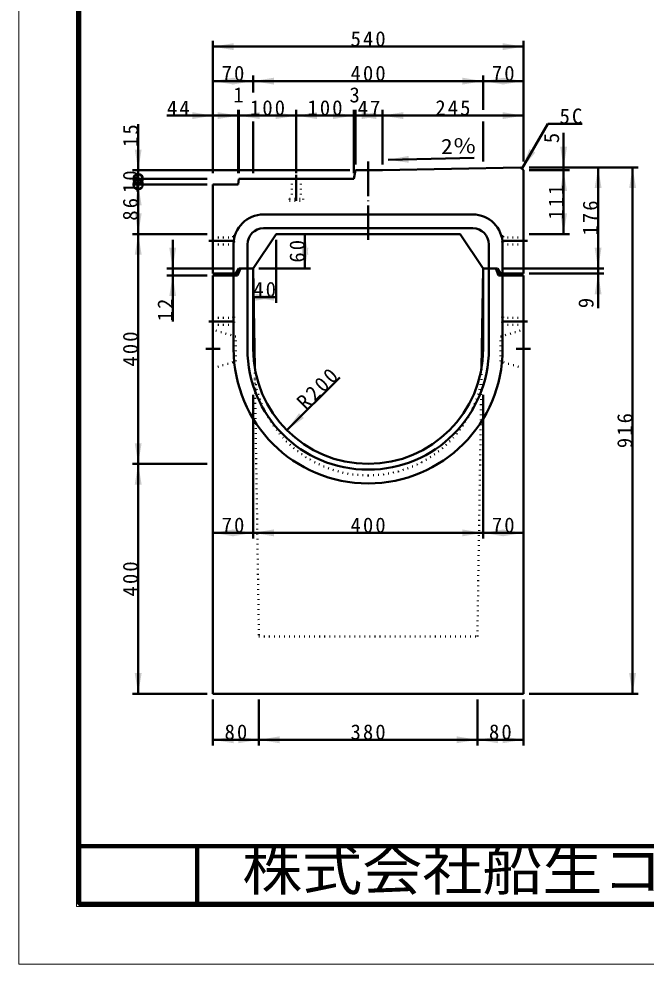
# Model space of a CAD drawing. Units: millimetres, scale not verified. Extents: x -2102 to 2102, y -1485 to 1485.
# Drawn here: x -2102 to -1011, y -1485 to 159 of the extents above; entities that cross this region are included whole.
import ezdxf
from ezdxf.enums import TextEntityAlignment as Align

# ---------------------------------------------------------------- set-up
doc = ezdxf.new("R2010")
doc.units = ezdxf.units.MM
doc.header["$LTSCALE"] = 5
doc.linetypes.add('DOTTED', pattern=[1.75, 0.25, -1.5])
doc.linetypes.add('LONG_DASHED_DOTTED', pattern=[15.25, 12, -1.5, 0.25, -1.5])
doc.layers.add('0-0_V-nasSTD', color=7, linetype='Continuous', lineweight=35)
doc.layers.add('0-1_0', color=7, linetype='Continuous', lineweight=50)
doc.styles.add('ＭＳ ゴシック', font='')
doc.styles.get('ＭＳ ゴシック').set_extended_font_data('MS Gothic')

msp = doc.modelspace()

# ---------------------------------------------------------------- linework, layer by layer
at = {"layer": '0-0_V-nasSTD', "lineweight": 50}
for p, q in [((-1764.971, -8.756), (-1720.971, -8.756)), ((-1694.971, -18.756), (-1694.971, -108.756)), ((-1294.971, -18.756), (-1294.971, -88.756)), ((-1764.971, -128.756), (-1720.971, -128.756)), ((-1719.971, -118.756), (-1720.971, -128.756)), ((-1694.971, -274.756), (-1692.272, -447.503)), ((-1294.971, -274.756), (-1297.67, -447.503))]:
    msp.add_line(p, q, dxfattribs=at)
at = {"layer": '0-0_V-nasSTD', "lineweight": 100}
msp.add_line((-1792.5, -1280), (-1792.5, -1380), dxfattribs=at)
at = {"layer": '0-0_V-nasSTD', "lineweight": 18}
for points in [[(-2102.5, -1485), (-2102.5, 1485), (2102.5, 1485), (2102.5, -1485)], [(-2002.5, -1385), (-2002.5, 1385), (2002.5, 1385), (2002.5, -1385)]]:
    msp.add_lwpolyline(points, close=True, dxfattribs=at)
at = {"layer": '0-0_V-nasSTD', "lineweight": 100}
msp.add_lwpolyline([(-1997.5, 1380), (-1997.5, -1380), (1997.5, -1380), (1997.5, 1380)], close=True, dxfattribs=at)
at = {"layer": '0-0_V-nasSTD', "lineweight": 50}
for centre in [(-1894.971, -118.756), (-1894.971, -128.756)]:
    msp.add_circle(centre, 8, dxfattribs=at)
at = {"layer": '0-0_V-nasSTD'}
for points in [[(-1764.971, 111.244), (-1728.971, 105.244), (-1728.971, 117.244)], [(-1260.971, 105.244), (-1260.971, 117.244), (-1224.971, 111.244)], [(-1764.971, 51.244), (-1728.971, 45.244), (-1728.971, 57.244)], [(-1730.971, 45.244), (-1730.971, 57.244), (-1694.971, 51.244)], [(-1694.971, 51.244), (-1658.971, 45.244), (-1658.971, 57.244)], [(-1330.971, 45.244), (-1330.971, 57.244), (-1294.971, 51.244)], [(-1294.971, 51.244), (-1258.971, 45.244), (-1258.971, 57.244)], [(-1260.971, 45.244), (-1260.971, 57.244), (-1224.971, 51.244)], [(-1800.971, -14.756), (-1800.971, -2.756), (-1764.971, -8.756)], [(-1756.971, -14.756), (-1756.971, -2.756), (-1720.971, -8.756)], [(-1719.971, -8.756), (-1683.971, -14.756), (-1683.971, -2.756)], [(-1655.971, -14.756), (-1655.971, -2.756), (-1619.971, -8.756)], [(-1619.971, -8.756), (-1583.971, -14.756), (-1583.971, -2.756)], [(-1555.971, -14.756), (-1555.971, -2.756), (-1519.971, -8.756)], [(-1516.971, -8.756), (-1480.971, -14.756), (-1480.971, -2.756)], [(-1505.971, -14.756), (-1505.971, -2.756), (-1469.971, -8.756)], [(-1469.971, -8.756), (-1433.971, -14.756), (-1433.971, -2.756)], [(-1260.971, -14.756), (-1260.971, -2.756), (-1224.971, -8.756)], [(-1160.971, -62.756), (-1154.971, -98.756), (-1148.971, -62.756)], [(-1900.971, -67.756), (-1894.971, -103.756), (-1888.971, -67.756)], [(-1460.357, -85.54), (-1424.489, -78.792), (-1424.239, -90.789)], [(-1227.471, -101.256), (-1214.667, -67.079), (-1204.275, -73.079)], [(-1160.971, -139.756), (-1154.971, -103.756), (-1148.971, -139.756)], [(-1100.971, -134.756), (-1094.971, -98.756), (-1088.971, -134.756)], [(-1040.971, -134.756), (-1034.971, -98.756), (-1028.971, -134.756)], [(-1900.971, -164.756), (-1894.971, -128.756), (-1888.971, -164.756)], [(-1900.971, -178.756), (-1894.971, -214.756), (-1888.971, -178.756)], [(-1160.971, -178.756), (-1154.971, -214.756), (-1148.971, -178.756)], [(-1900.971, -250.756), (-1894.971, -214.756), (-1888.971, -250.756)], [(-1610.971, -250.756), (-1604.971, -214.756), (-1598.971, -250.756)], [(-1840.971, -238.756), (-1834.971, -274.756), (-1828.971, -238.756)], [(-1610.971, -238.756), (-1604.971, -274.756), (-1598.971, -238.756)], [(-1100.971, -238.756), (-1094.971, -274.756), (-1088.971, -238.756)], [(-1840.971, -322.756), (-1834.971, -286.756), (-1828.971, -322.756)], [(-1100.971, -319.756), (-1094.971, -283.756), (-1088.971, -319.756)], [(-1694.971, -324.756), (-1658.971, -330.756), (-1658.971, -318.756)], [(-1690.971, -330.756), (-1690.971, -318.756), (-1654.971, -324.756)], [(-1636.392, -556.177), (-1615.179, -526.479), (-1606.694, -534.964)], [(-1900.971, -578.756), (-1894.971, -614.756), (-1888.971, -578.756)], [(-1900.971, -650.756), (-1894.971, -614.756), (-1888.971, -650.756)], [(-1764.971, -734.756), (-1728.971, -740.756), (-1728.971, -728.756)], [(-1730.971, -740.756), (-1730.971, -728.756), (-1694.971, -734.756)], [(-1694.971, -734.756), (-1658.971, -740.756), (-1658.971, -728.756)], [(-1330.971, -740.756), (-1330.971, -728.756), (-1294.971, -734.756)], [(-1294.971, -734.756), (-1258.971, -740.756), (-1258.971, -728.756)], [(-1260.971, -740.756), (-1260.971, -728.756), (-1224.971, -734.756)], [(-1900.971, -978.756), (-1894.971, -1014.756), (-1888.971, -978.756)], [(-1040.971, -978.756), (-1034.971, -1014.756), (-1028.971, -978.756)], [(-1764.971, -1094.756), (-1728.971, -1100.756), (-1728.971, -1088.756)], [(-1720.971, -1100.756), (-1720.971, -1088.756), (-1684.971, -1094.756)], [(-1684.971, -1094.756), (-1648.971, -1100.756), (-1648.971, -1088.756)], [(-1340.971, -1100.756), (-1340.971, -1088.756), (-1304.971, -1094.756)], [(-1304.971, -1094.756), (-1268.971, -1100.756), (-1268.971, -1088.756)], [(-1260.971, -1100.756), (-1260.971, -1088.756), (-1224.971, -1094.756)]]:
    msp.add_solid(points, dxfattribs=at)
at = {"layer": '0-1_0'}
for p, q in [((-1764.971, -108.756), (-1764.971, 121.244)), ((-1224.971, -88.756), (-1224.971, 121.244)), ((-1764.971, 111.244), (-1224.971, 111.244)), ((-1694.971, 31.244), (-1694.971, 61.244)), ((-1294.971, 1.244), (-1294.971, 61.244)), ((-1720.971, -108.756), (-1720.971, 1.244)), ((-1719.971, -108.756), (-1719.971, 1.244)), ((-1619.971, -108.756), (-1619.971, 1.244)), ((-1519.971, -108.756), (-1519.971, 1.244)), ((-1516.971, -93.756), (-1516.971, 1.244)), ((-1469.971, -93.756), (-1469.971, 1.244)), ((-1844.971, -8.756), (-1764.971, -8.756)), ((-1720.971, -8.756), (-1719.971, -8.756)), ((-1719.971, -8.756), (-1619.971, -8.756)), ((-1619.971, -8.756), (-1519.971, -8.756)), ((-1519.971, -8.756), (-1516.971, -8.756)), ((-1516.971, -8.756), (-1469.971, -8.756)), ((-1469.971, -8.756), (-1224.971, -8.756)), ((-1894.971, -23.756), (-1894.971, -103.756)), ((-1182.471, -23.313), (-1227.471, -101.256)), ((-1182.471, -23.313), (-1122.471, -23.313)), ((-1154.971, -38.756), (-1154.971, -98.756)), ((-1460.357, -85.54), (-1310.389, -82.416)), ((-1526.971, -103.756), (-1904.971, -103.756)), ((-1894.971, -118.756), (-1894.971, -103.756)), ((-1516.971, -103.756), (-1519.971, -118.756)), ((-1516.971, -103.756), (-1469.971, -103.756)), ((-1224.971, -283.756), (-1224.971, -103.756)), ((-1214.971, -98.756), (-1024.971, -98.756)), ((-1214.971, -103.756), (-1144.971, -103.756)), ((-1154.971, -103.756), (-1154.971, -98.756)), ((-1154.971, -214.756), (-1154.971, -103.756)), ((-1094.971, -274.756), (-1094.971, -98.756)), ((-1034.971, -1014.756), (-1034.971, -98.756)), ((-1774.971, -118.756), (-1904.971, -118.756)), ((-1774.971, -128.756), (-1904.971, -128.756)), ((-1894.971, -118.756), (-1894.971, -128.756)), ((-1894.971, -214.756), (-1894.971, -128.756)), ((-1764.971, -283.756), (-1764.971, -128.756)), ((-1519.971, -118.756), (-1719.971, -118.756)), ((-1312.971, -180.756), (-1676.971, -180.756)), ((-1312.971, -204.756), (-1676.971, -204.756)), ((-1774.971, -214.756), (-1904.971, -214.756)), ((-1834.971, -224.756), (-1834.971, -274.756)), ((-1654.971, -214.756), (-1694.971, -274.756)), ((-1654.971, -214.756), (-1334.971, -214.756)), ((-1654.971, -224.756), (-1654.971, -334.756)), ((-1604.971, -274.756), (-1604.971, -214.756)), ((-1334.971, -214.756), (-1294.971, -274.756)), ((-1214.971, -214.756), (-1144.971, -214.756)), ((-1728.971, -232.756), (-1728.971, -283.756)), ((-1704.971, -232.756), (-1704.971, -274.756)), ((-1284.971, -274.756), (-1284.971, -232.756)), ((-1260.971, -283.756), (-1260.971, -232.756)), ((-1729.971, -274.756), (-1844.971, -274.756)), ((-1834.971, -286.756), (-1834.971, -274.756)), ((-1716.971, -274.756), (-1721.971, -286.756)), ((-1719.971, -274.756), (-1694.971, -274.756)), ((-1694.971, -274.756), (-1716.971, -274.756)), ((-1704.971, -414.756), (-1704.971, -274.756)), ((-1694.971, -274.756), (-1694.971, -414.756)), ((-1684.971, -274.756), (-1594.971, -274.756)), ((-1269.971, -274.756), (-1294.971, -274.756)), ((-1294.971, -274.756), (-1294.971, -414.756)), ((-1294.971, -274.756), (-1272.971, -274.756)), ((-1284.971, -274.756), (-1284.971, -414.756)), ((-1272.971, -274.756), (-1267.971, -286.756)), ((-1259.971, -274.756), (-1084.971, -274.756)), ((-1094.971, -283.756), (-1094.971, -274.756)), ((-1774.971, -286.756), (-1844.971, -286.756)), ((-1834.971, -366.756), (-1834.971, -286.756)), ((-1721.971, -286.756), (-1764.971, -286.756)), ((-1764.971, -1014.756), (-1764.971, -286.756)), ((-1728.971, -414.756), (-1728.971, -286.756)), ((-1267.971, -286.756), (-1224.971, -286.756)), ((-1260.971, -286.756), (-1260.971, -414.756)), ((-1224.971, -1014.756), (-1224.971, -286.756)), ((-1214.971, -283.756), (-1084.971, -283.756)), ((-1094.971, -343.756), (-1094.971, -283.756)), ((-1694.971, -324.756), (-1654.971, -324.756)), ((-1636.392, -556.177), (-1544.468, -464.253)), ((-1694.971, -744.756), (-1694.971, -494.756)), ((-1294.971, -744.756), (-1294.971, -494.756)), ((-1774.971, -614.756), (-1904.971, -614.756)), ((-1774.971, -1014.756), (-1904.971, -1014.756)), ((-1764.971, -1014.756), (-1224.971, -1014.756)), ((-1214.971, -1014.756), (-1024.971, -1014.756)), ((-1764.971, -1024.756), (-1764.971, -1104.756)), ((-1684.971, -1024.756), (-1684.971, -1104.756)), ((-1304.971, -1024.756), (-1304.971, -1104.756)), ((-1224.971, -1024.756), (-1224.971, -1104.756)), ((-1304.971, -1094.756), (-1224.971, -1094.756))]:
    msp.add_line(p, q, dxfattribs=at)
at = {"layer": '0-1_0', "linetype": 'LONG_DASHED_DOTTED'}
for p, q in [((-1494.971, -88.756), (-1494.971, -229.756)), ((-1619.971, -111.756), (-1619.971, -156.756)), ((-1771.971, -226.756), (-1727.971, -226.756)), ((-1217.971, -226.756), (-1261.971, -226.756)), ((-1771.971, -366.756), (-1727.971, -366.756)), ((-1217.971, -366.756), (-1261.971, -366.756)), ((-1752.471, -414.756), (-1777.471, -414.756)), ((-1237.471, -414.756), (-1212.471, -414.756))]:
    msp.add_line(p, q, dxfattribs=at)
at = {"layer": '0-1_0', "linetype": 'DOTTED'}
for p, q in [((-1627.971, -118.756), (-1627.971, -153.756)), ((-1611.971, -118.756), (-1611.971, -153.756)), ((-1631.971, -153.756), (-1607.971, -153.756)), ((-1631.971, -153.756), (-1631.971, -156.756)), ((-1631.971, -156.756), (-1607.971, -156.756)), ((-1607.971, -153.756), (-1607.971, -156.756)), ((-1764.971, -220.756), (-1729.971, -220.756)), ((-1729.971, -218.756), (-1729.971, -234.756)), ((-1729.971, -218.756), (-1727.971, -218.756)), ((-1727.971, -218.756), (-1727.971, -234.756)), ((-1259.971, -218.756), (-1261.971, -218.756)), ((-1261.971, -218.756), (-1261.971, -234.756)), ((-1259.971, -218.756), (-1259.971, -234.756)), ((-1224.971, -220.756), (-1259.971, -220.756)), ((-1764.971, -232.756), (-1729.971, -232.756)), ((-1729.971, -234.756), (-1727.971, -234.756)), ((-1259.971, -234.756), (-1261.971, -234.756)), ((-1224.971, -232.756), (-1259.971, -232.756)), ((-1764.971, -360.756), (-1729.971, -360.756)), ((-1729.971, -358.756), (-1729.971, -374.756)), ((-1729.971, -358.756), (-1727.971, -358.756)), ((-1727.971, -358.756), (-1727.971, -374.756)), ((-1259.971, -358.756), (-1261.971, -358.756)), ((-1261.971, -358.756), (-1261.971, -374.756)), ((-1259.971, -358.756), (-1259.971, -374.756)), ((-1224.971, -360.756), (-1259.971, -360.756)), ((-1764.971, -372.756), (-1729.971, -372.756)), ((-1729.971, -374.756), (-1727.971, -374.756)), ((-1259.971, -374.756), (-1261.971, -374.756)), ((-1224.971, -372.756), (-1259.971, -372.756)), ((-1764.971, -381.256), (-1764.971, -448.256)), ((-1724.971, -393.256), (-1764.971, -381.256)), ((-1724.971, -436.256), (-1724.971, -393.256)), ((-1264.971, -393.256), (-1224.971, -381.256)), ((-1264.971, -436.256), (-1264.971, -393.256)), ((-1224.971, -381.256), (-1224.971, -448.256)), ((-1764.971, -448.256), (-1724.971, -436.256)), ((-1224.971, -448.256), (-1264.971, -436.256)), ((-1304.971, -914.756), (-1297.67, -447.503))]:
    msp.add_line(p, q, dxfattribs=at)
at = {"layer": '0-1_0', "lineweight": 100}
msp.add_line((-1997.5, -1280), (1997.5, -1280), dxfattribs=at)
at = {"layer": '0-1_0'}
for points in [[(-1764.971, 51.244), (-1694.971, 51.244), (-1294.971, 51.244), (-1224.971, 51.244)], [(-1469.971, -103.756), (-1229.971, -98.756), (-1224.971, -103.756)], [(-1894.971, -1014.756), (-1894.971, -614.756), (-1894.971, -214.756)], [(-1764.971, -283.756), (-1724.971, -283.756), (-1719.971, -274.756)], [(-1224.971, -283.756), (-1264.971, -283.756), (-1269.971, -274.756)], [(-1764.971, -734.756), (-1694.971, -734.756), (-1294.971, -734.756), (-1224.971, -734.756)], [(-1764.971, -1094.756), (-1684.971, -1094.756), (-1304.971, -1094.756)]]:
    msp.add_lwpolyline(points, dxfattribs=at)
at = {"layer": '0-1_0', "linetype": 'DOTTED'}
msp.add_lwpolyline([(-1692.272, -447.503), (-1684.971, -914.756), (-1304.971, -914.756)], dxfattribs=at)
at = {"layer": '0-1_0'}
for centre, radius, start, end in [((-1676.971, -232.756), 52, 90, 180), ((-1312.971, -232.756), 52, 0, 90), ((-1676.971, -232.756), 28, 90, 180), ((-1312.971, -232.756), 28, 0, 90), ((-1494.971, -414.756), 234, 180, 270), ((-1494.971, -414.756), 210, 180, 270), ((-1494.971, -414.756), 200, 180, 270), ((-1494.971, -414.756), 234, 270, 0), ((-1494.971, -414.756), 210, 270, 0), ((-1494.971, -414.756), 200, 270, 0)]:
    msp.add_arc(centre, radius, start, end, dxfattribs=at)
at = {"layer": '0-1_0', "linetype": 'DOTTED'}
for start, end in [(189.47553, 270), (270, 349.9924)]:
    msp.add_arc((-1494.971, -434.756), 200, start, end, dxfattribs=at)

# ---------------------------------------------------------------- texts
at = {"layer": '0-0_V-nasSTD', "style": 'ＭＳ ゴシック'}
for s, p in [('1', (-1729.471, 6.244)), ('3', (-1527.471, 6.244))]:
    msp.add_text(s, height=26.39, dxfattribs=at).set_placement(p, align=Align.BOTTOM_LEFT)
at = {"layer": '0-0_V-nasSTD', "style": 'ＭＳ ゴシック', "width": 1.15}
msp.add_text('2％', height=26.39, rotation=1.193, dxfattribs=at).set_placement((-1367.977, -83.616), align=Align.BOTTOM_LEFT)
at = {"layer": '0-0_V-nasSTD', "style": 'ＭＳ ゴシック'}
for s, p in [('5', (-1154.971, -56.756)), ('9', (-1094.971, -343.756))]:
    msp.add_text(s, height=26.39, rotation=90, dxfattribs=at).set_placement(p, align=Align.BOTTOM_LEFT)
at = {"layer": '0-0_V-nasSTD', "style": 'ＭＳ ゴシック', "width": 1.1}
msp.add_text('株式会社船生コンクリート工業', height=69.65, dxfattribs=at).set_placement((-1714.221, -1377.45), align=Align.BOTTOM_LEFT)
at = {"layer": '0-0_V-nasSTD', "char_height": 26.39, "attachment_point": 7, "style": 'ＭＳ ゴシック'}
for s, insert in [('\\T1.2;540', (-1525.571, 111.244)), ('\\T1.2;70', (-1749.771, 51.244)), ('\\T1.2;400', (-1525.571, 51.244)), ('\\T1.2;70', (-1279.771, 51.244)), ('\\T1.2;44', (-1844.971, -8.756)), ('\\T1.2;100', (-1700.571, -8.756)), ('\\T1.2;100', (-1600.571, -8.756)), ('\\T1.2;47', (-1513.271, -8.756)), ('\\T1.2;245', (-1378.071, -8.756)), ('\\T1.2;5C', (-1162.071, -23.313)), ('\\T1.2;40', (-1694.771, -324.756)), ('\\T1.2;70', (-1749.771, -734.756)), ('\\T1.2;400', (-1525.571, -734.756)), ('\\T1.2;70', (-1279.771, -734.756)), ('\\T1.2;80', (-1744.771, -1094.756)), ('\\T1.2;380', (-1525.571, -1094.756)), ('\\T1.2;80', (-1284.771, -1094.756))]:
    msp.add_mtext(s, dxfattribs=dict(at, insert=insert))
for s, insert, rotation in [('\\T1.2;15', (-1894.971, -63.356), 90), ('\\T1.2;10', (-1894.971, -143.556), 90), ('\\T1.2;111', (-1154.971, -189.856), 90), ('\\T1.2;86', (-1894.971, -191.556), 90), ('\\T1.2;176', (-1094.971, -217.356), 90), ('\\T1.2;60', (-1604.971, -264.556), 90), ('\\T1.2;12', (-1834.971, -366.756), 90), ('\\T1.2;400', (-1894.971, -445.356), 90), ('\\T1.2;R200', (-1603.017, -522.802), 45), ('\\T1.2;916', (-1034.971, -587.356), 90), ('\\T1.2;400', (-1894.971, -845.356), 90)]:
    msp.add_mtext(s, dxfattribs=dict(at, insert=insert, rotation=rotation))

doc.saveas('drawing.dxf')
